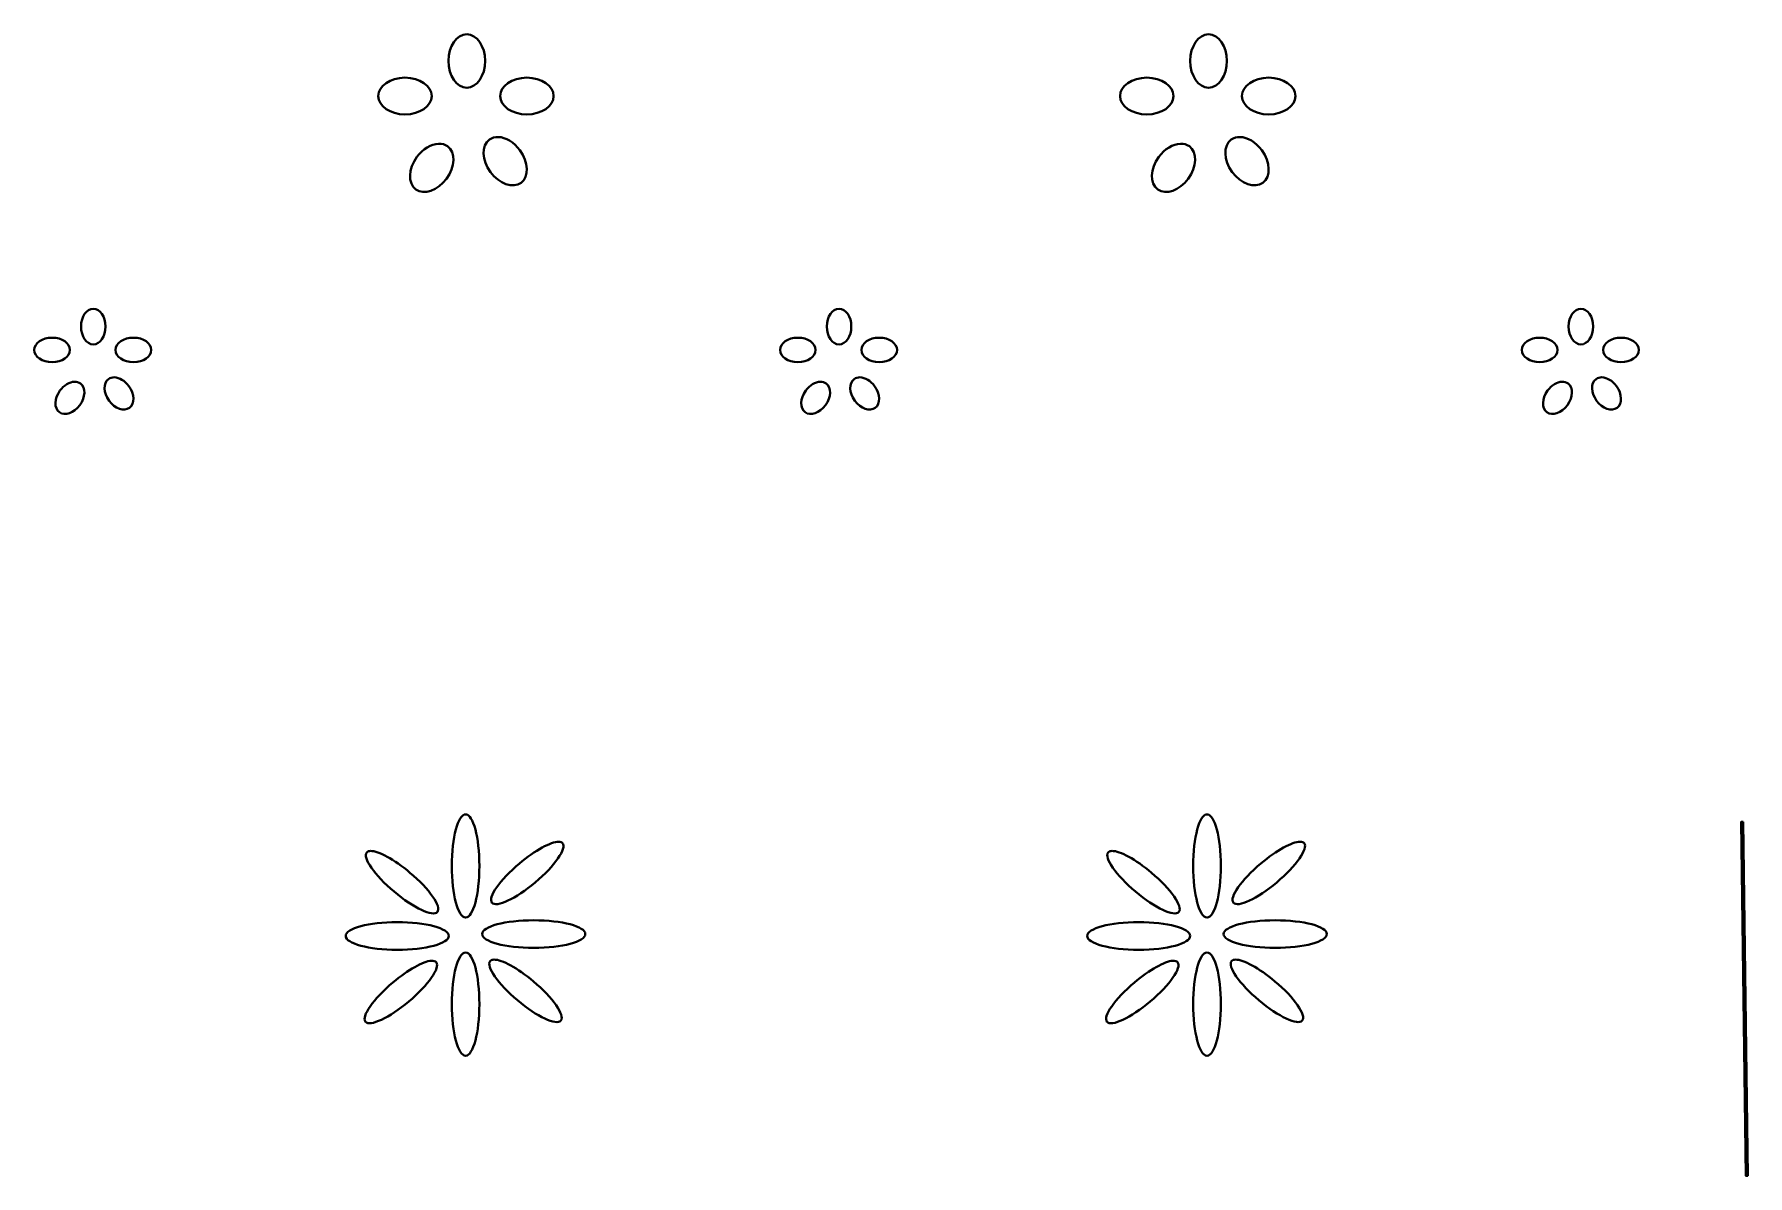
# Model space of a CAD drawing. Header units: centimetres. Extents: x -27.9 to 27.9, y -8.5 to 8.5.
# Drawn here: x 3.58 to 26.56, y -7.87 to 7.44 of the extents above; entities that cross this region are included whole.
import ezdxf

# ---------------------------------------------------------------- set-up
doc = ezdxf.new("R2010")
doc.units = ezdxf.units.CM
doc.header["$MEASUREMENT"] = 0
doc.layers.add('Layer 1', color=7, linetype='Continuous')

msp = doc.modelspace()

# ---------------------------------------------------------------- linework, layer by layer
at = {"layer": 'Layer 1', "color": 232, "lineweight": 40}
for points, knots in [([(9.37828, 7.44252), (9.51427, 7.44252), (9.62467, 7.2823), (9.62467, 7.08451), (9.62467, 7.08451), (9.62467, 6.88671), (9.51426, 6.72567), (9.37828, 6.72567), (9.37828, 6.72567), (9.24229, 6.72567), (9.13189, 6.88671), (9.13189, 7.08451), (9.13189, 7.08451), (9.13189, 7.28231), (9.2423, 7.44252), (9.37828, 7.44252)], [0, 0, 0, 0, 0.2, 0.2, 0.2, 0.2, 0.4, 0.4, 0.4, 0.4, 0.6, 0.6, 0.6, 0.6, 1, 1, 1, 1]), ([(19.32661, 7.44252), (19.4626, 7.44252), (19.573, 7.2823), (19.573, 7.08451), (19.573, 7.08451), (19.573, 6.88671), (19.46259, 6.72567), (19.32661, 6.72567), (19.32661, 6.72567), (19.19062, 6.72567), (19.08022, 6.88671), (19.08022, 7.08451), (19.08022, 7.08451), (19.08022, 7.28231), (19.19063, 7.44252), (19.32661, 7.44252)], [0, 0, 0, 0, 0.2, 0.2, 0.2, 0.2, 0.4, 0.4, 0.4, 0.4, 0.6, 0.6, 0.6, 0.6, 1, 1, 1, 1]), ([(8.5498, 6.86044), (8.7476, 6.86044), (8.90781, 6.75003), (8.90781, 6.61405), (8.90781, 6.61405), (8.90781, 6.47806), (8.74759, 6.36766), (8.5498, 6.36766), (8.5498, 6.36766), (8.352, 6.36766), (8.19179, 6.47807), (8.19179, 6.61405), (8.19179, 6.61405), (8.19179, 6.75004), (8.352, 6.86044), (8.5498, 6.86044)], [0, 0, 0, 0, 0.2, 0.2, 0.2, 0.2, 0.4, 0.4, 0.4, 0.4, 0.6, 0.6, 0.6, 0.6, 1, 1, 1, 1]), ([(10.18443, 6.86044), (10.38223, 6.86044), (10.54327, 6.75003), (10.54327, 6.61405), (10.54327, 6.61405), (10.54327, 6.47806), (10.38224, 6.36766), (10.18443, 6.36766), (10.18443, 6.36766), (9.98664, 6.36766), (9.82642, 6.47807), (9.82642, 6.61405), (9.82642, 6.61405), (9.82642, 6.75004), (9.98664, 6.86044), (10.18443, 6.86044)], [0, 0, 0, 0, 0.2, 0.2, 0.2, 0.2, 0.4, 0.4, 0.4, 0.4, 0.6, 0.6, 0.6, 0.6, 1, 1, 1, 1]), ([(18.49814, 6.86044), (18.69594, 6.86044), (18.85615, 6.75003), (18.85615, 6.61405), (18.85615, 6.61405), (18.85615, 6.47806), (18.69593, 6.36766), (18.49814, 6.36766), (18.49814, 6.36766), (18.30034, 6.36766), (18.14013, 6.47807), (18.14013, 6.61405), (18.14013, 6.61405), (18.14013, 6.75004), (18.30034, 6.86044), (18.49814, 6.86044)], [0, 0, 0, 0, 0.2, 0.2, 0.2, 0.2, 0.4, 0.4, 0.4, 0.4, 0.6, 0.6, 0.6, 0.6, 1, 1, 1, 1]), ([(20.13276, 6.86044), (20.33056, 6.86044), (20.4916, 6.75003), (20.4916, 6.61405), (20.4916, 6.61405), (20.4916, 6.47806), (20.33057, 6.36766), (20.13276, 6.36766), (20.13276, 6.36766), (19.93497, 6.36766), (19.77475, 6.47807), (19.77475, 6.61405), (19.77475, 6.61405), (19.77475, 6.75004), (19.93497, 6.86044), (20.13276, 6.86044)], [0, 0, 0, 0, 0.2, 0.2, 0.2, 0.2, 0.4, 0.4, 0.4, 0.4, 0.6, 0.6, 0.6, 0.6, 1, 1, 1, 1]), ([(9.00042, 5.97408), (9.04489, 5.97564), (9.08607, 5.96452), (9.12031, 5.93935), (9.12031, 5.93935), (9.22988, 5.85882), (9.22342, 5.66465), (9.10625, 5.50527), (9.10625, 5.50527), (8.98911, 5.34589), (8.80574, 5.28169), (8.69615, 5.36223), (8.69615, 5.36223), (8.58658, 5.44276), (8.59226, 5.63693), (8.70938, 5.79631), (8.70938, 5.79631), (8.78992, 5.90588), (8.90261, 5.97064), (9.00042, 5.97408)], [0, 0, 0, 0, 0.16666667, 0.16666667, 0.16666667, 0.16666667, 0.33333333, 0.33333333, 0.33333333, 0.33333333, 0.5, 0.5, 0.5, 0.5, 0.66666667, 0.66666667, 0.66666667, 0.66666667, 1, 1, 1, 1]), ([(9.80161, 6.06421), (9.89943, 6.06078), (10.01131, 5.99602), (10.09182, 5.88644), (10.09182, 5.88644), (10.20896, 5.72706), (10.21545, 5.53207), (10.10588, 5.45153), (10.10588, 5.45153), (9.99631, 5.371), (9.81211, 5.43519), (9.69495, 5.59457), (9.69495, 5.59457), (9.57781, 5.75395), (9.57215, 5.94894), (9.68172, 6.02948), (9.68172, 6.02948), (9.71597, 6.05465), (9.75714, 6.06577), (9.80161, 6.06421)], [0, 0, 0, 0, 0.16666667, 0.16666667, 0.16666667, 0.16666667, 0.33333333, 0.33333333, 0.33333333, 0.33333333, 0.5, 0.5, 0.5, 0.5, 0.66666667, 0.66666667, 0.66666667, 0.66666667, 1, 1, 1, 1]), ([(18.94875, 5.97408), (18.99322, 5.97564), (19.0344, 5.96452), (19.06864, 5.93935), (19.06864, 5.93935), (19.17821, 5.85882), (19.17175, 5.66465), (19.05458, 5.50527), (19.05458, 5.50527), (18.93744, 5.34589), (18.75407, 5.28169), (18.64448, 5.36223), (18.64448, 5.36223), (18.53491, 5.44276), (18.54059, 5.63693), (18.65771, 5.79631), (18.65771, 5.79631), (18.73825, 5.90588), (18.85094, 5.97064), (18.94875, 5.97408)], [0, 0, 0, 0, 0.16666667, 0.16666667, 0.16666667, 0.16666667, 0.33333333, 0.33333333, 0.33333333, 0.33333333, 0.5, 0.5, 0.5, 0.5, 0.66666667, 0.66666667, 0.66666667, 0.66666667, 1, 1, 1, 1]), ([(19.74995, 6.06421), (19.84777, 6.06078), (19.95965, 5.99602), (20.04016, 5.88644), (20.04016, 5.88644), (20.1573, 5.72706), (20.16379, 5.53207), (20.05422, 5.45153), (20.05422, 5.45153), (19.94465, 5.371), (19.76045, 5.43519), (19.64329, 5.59457), (19.64329, 5.59457), (19.52615, 5.75395), (19.52049, 5.94894), (19.63006, 6.02948), (19.63006, 6.02948), (19.66431, 6.05465), (19.70548, 6.06577), (19.74995, 6.06421)], [0, 0, 0, 0, 0.16666667, 0.16666667, 0.16666667, 0.16666667, 0.33333333, 0.33333333, 0.33333333, 0.33333333, 0.5, 0.5, 0.5, 0.5, 0.66666667, 0.66666667, 0.66666667, 0.66666667, 1, 1, 1, 1]), ([(4.37021, 3.76068), (4.46099, 3.76068), (4.53392, 3.65377), (4.53392, 3.52173), (4.53392, 3.52173), (4.53392, 3.38968), (4.46099, 3.28195), (4.37021, 3.28195), (4.37021, 3.28195), (4.27943, 3.28195), (4.20567, 3.38968), (4.20567, 3.52173), (4.20567, 3.52173), (4.20567, 3.65378), (4.27944, 3.76068), (4.37021, 3.76068)], [0, 0, 0, 0, 0.2, 0.2, 0.2, 0.2, 0.4, 0.4, 0.4, 0.4, 0.6, 0.6, 0.6, 0.6, 1, 1, 1, 1]), ([(14.37146, 3.76068), (14.46224, 3.76068), (14.53517, 3.65377), (14.53517, 3.52173), (14.53517, 3.52173), (14.53517, 3.38968), (14.46224, 3.28195), (14.37146, 3.28195), (14.37146, 3.28195), (14.28068, 3.28195), (14.20692, 3.38968), (14.20692, 3.52173), (14.20692, 3.52173), (14.20692, 3.65378), (14.28069, 3.76068), (14.37146, 3.76068)], [0, 0, 0, 0, 0.2, 0.2, 0.2, 0.2, 0.4, 0.4, 0.4, 0.4, 0.6, 0.6, 0.6, 0.6, 1, 1, 1, 1]), ([(24.31979, 3.76068), (24.41057, 3.76068), (24.4835, 3.65377), (24.4835, 3.52173), (24.4835, 3.52173), (24.4835, 3.38968), (24.41057, 3.28195), (24.31979, 3.28195), (24.31979, 3.28195), (24.22901, 3.28195), (24.15525, 3.38968), (24.15525, 3.52173), (24.15525, 3.52173), (24.15525, 3.65378), (24.22902, 3.76068), (24.31979, 3.76068)], [0, 0, 0, 0, 0.2, 0.2, 0.2, 0.2, 0.4, 0.4, 0.4, 0.4, 0.6, 0.6, 0.6, 0.6, 1, 1, 1, 1]), ([(3.81707, 3.37207), (3.94912, 3.37207), (4.05602, 3.29831), (4.05602, 3.20753), (4.05602, 3.20753), (4.05602, 3.11675), (3.94912, 3.04299), (3.81707, 3.04299), (3.81707, 3.04299), (3.68502, 3.04299), (3.57812, 3.11675), (3.57812, 3.20753), (3.57812, 3.20753), (3.57812, 3.29831), (3.68502, 3.37207), (3.81707, 3.37207)], [0, 0, 0, 0, 0.2, 0.2, 0.2, 0.2, 0.4, 0.4, 0.4, 0.4, 0.6, 0.6, 0.6, 0.6, 1, 1, 1, 1]), ([(4.90765, 3.37207), (5.03969, 3.37207), (5.14743, 3.29831), (5.14743, 3.20753), (5.14743, 3.20753), (5.14743, 3.11675), (5.03968, 3.04299), (4.90765, 3.04299), (4.90765, 3.04299), (4.7756, 3.04299), (4.6687, 3.11675), (4.6687, 3.20753), (4.6687, 3.20753), (4.6687, 3.29831), (4.77559, 3.37207), (4.90765, 3.37207)], [0, 0, 0, 0, 0.2, 0.2, 0.2, 0.2, 0.4, 0.4, 0.4, 0.4, 0.6, 0.6, 0.6, 0.6, 1, 1, 1, 1]), ([(13.81832, 3.37207), (13.95037, 3.37207), (14.05727, 3.29831), (14.05727, 3.20753), (14.05727, 3.20753), (14.05727, 3.11675), (13.95037, 3.04299), (13.81832, 3.04299), (13.81832, 3.04299), (13.68627, 3.04299), (13.57937, 3.11675), (13.57937, 3.20753), (13.57937, 3.20753), (13.57937, 3.29831), (13.68627, 3.37207), (13.81832, 3.37207)], [0, 0, 0, 0, 0.2, 0.2, 0.2, 0.2, 0.4, 0.4, 0.4, 0.4, 0.6, 0.6, 0.6, 0.6, 1, 1, 1, 1]), ([(14.9089, 3.37207), (15.04094, 3.37207), (15.14868, 3.29831), (15.14868, 3.20753), (15.14868, 3.20753), (15.14868, 3.11675), (15.04093, 3.04299), (14.9089, 3.04299), (14.9089, 3.04299), (14.77685, 3.04299), (14.66995, 3.11675), (14.66995, 3.20753), (14.66995, 3.20753), (14.66995, 3.29831), (14.77684, 3.37207), (14.9089, 3.37207)], [0, 0, 0, 0, 0.2, 0.2, 0.2, 0.2, 0.4, 0.4, 0.4, 0.4, 0.6, 0.6, 0.6, 0.6, 1, 1, 1, 1]), ([(23.76665, 3.37207), (23.8987, 3.37207), (24.0056, 3.29831), (24.0056, 3.20753), (24.0056, 3.20753), (24.0056, 3.11675), (23.8987, 3.04299), (23.76665, 3.04299), (23.76665, 3.04299), (23.6346, 3.04299), (23.5277, 3.11675), (23.5277, 3.20753), (23.5277, 3.20753), (23.5277, 3.29831), (23.6346, 3.37207), (23.76665, 3.37207)], [0, 0, 0, 0, 0.2, 0.2, 0.2, 0.2, 0.4, 0.4, 0.4, 0.4, 0.6, 0.6, 0.6, 0.6, 1, 1, 1, 1]), ([(24.85723, 3.37207), (24.98927, 3.37207), (25.09701, 3.29831), (25.09701, 3.20753), (25.09701, 3.20753), (25.09701, 3.11675), (24.98928, 3.04299), (24.85723, 3.04299), (24.85723, 3.04299), (24.72518, 3.04299), (24.61828, 3.11675), (24.61828, 3.20753), (24.61828, 3.20753), (24.61828, 3.29831), (24.72517, 3.37207), (24.85723, 3.37207)], [0, 0, 0, 0, 0.2, 0.2, 0.2, 0.2, 0.4, 0.4, 0.4, 0.4, 0.6, 0.6, 0.6, 0.6, 1, 1, 1, 1]), ([(4.11721, 2.78089), (4.14689, 2.78193), (4.17455, 2.77371), (4.19741, 2.75691), (4.19741, 2.75691), (4.27056, 2.70315), (4.26654, 2.57392), (4.18831, 2.46752), (4.18831, 2.46752), (4.11011, 2.36112), (3.98778, 2.31867), (3.91463, 2.37244), (3.91463, 2.37244), (3.84148, 2.4262), (3.8447, 2.55543), (3.9229, 2.66183), (3.9229, 2.66183), (3.97667, 2.73498), (4.0519, 2.7786), (4.1172, 2.78089), (4.1172, 2.78089), (4.1172, 2.78089), (4.11721, 2.78089), (4.11721, 2.78089)], [0, 0, 0, 0, 0.14285714, 0.14285714, 0.14285714, 0.14285714, 0.28571429, 0.28571429, 0.28571429, 0.28571429, 0.42857143, 0.42857143, 0.42857143, 0.42857143, 0.57142857, 0.57142857, 0.57142857, 0.57142857, 0.71428571, 0.71428571, 0.71428571, 0.71428571, 1, 1, 1, 1]), ([(4.65216, 2.84042), (4.71747, 2.83813), (4.79271, 2.79533), (4.84646, 2.72218), (4.84646, 2.72218), (4.92466, 2.61578), (4.92871, 2.48573), (4.85556, 2.43197), (4.85556, 2.43197), (4.78241, 2.37821), (4.65926, 2.42066), (4.58105, 2.52705), (4.58105, 2.52705), (4.50285, 2.63345), (4.49963, 2.7635), (4.57278, 2.81726), (4.57278, 2.81726), (4.59564, 2.83406), (4.62247, 2.84145), (4.65216, 2.84041), (4.65216, 2.84041), (4.65216, 2.84041), (4.65216, 2.84042), (4.65216, 2.84042)], [0, 0, 0, 0, 0.14285714, 0.14285714, 0.14285714, 0.14285714, 0.28571429, 0.28571429, 0.28571429, 0.28571429, 0.42857143, 0.42857143, 0.42857143, 0.42857143, 0.57142857, 0.57142857, 0.57142857, 0.57142857, 0.71428571, 0.71428571, 0.71428571, 0.71428571, 1, 1, 1, 1]), ([(14.11846, 2.78089), (14.14814, 2.78193), (14.1758, 2.77371), (14.19866, 2.75691), (14.19866, 2.75691), (14.27181, 2.70315), (14.26779, 2.57392), (14.18956, 2.46752), (14.18956, 2.46752), (14.11136, 2.36112), (13.98903, 2.31867), (13.91588, 2.37244), (13.91588, 2.37244), (13.84273, 2.4262), (13.84595, 2.55543), (13.92415, 2.66183), (13.92415, 2.66183), (13.97792, 2.73498), (14.05315, 2.7786), (14.11845, 2.78089), (14.11845, 2.78089), (14.11845, 2.78089), (14.11846, 2.78089), (14.11846, 2.78089)], [0, 0, 0, 0, 0.14285714, 0.14285714, 0.14285714, 0.14285714, 0.28571429, 0.28571429, 0.28571429, 0.28571429, 0.42857143, 0.42857143, 0.42857143, 0.42857143, 0.57142857, 0.57142857, 0.57142857, 0.57142857, 0.71428571, 0.71428571, 0.71428571, 0.71428571, 1, 1, 1, 1]), ([(14.65341, 2.84042), (14.71872, 2.83813), (14.79396, 2.79533), (14.84771, 2.72218), (14.84771, 2.72218), (14.92591, 2.61578), (14.92996, 2.48573), (14.85681, 2.43197), (14.85681, 2.43197), (14.78366, 2.37821), (14.66051, 2.42066), (14.5823, 2.52705), (14.5823, 2.52705), (14.5041, 2.63345), (14.50088, 2.7635), (14.57403, 2.81726), (14.57403, 2.81726), (14.59689, 2.83406), (14.62372, 2.84145), (14.65341, 2.84041), (14.65341, 2.84041), (14.65341, 2.84041), (14.65341, 2.84042), (14.65341, 2.84042)], [0, 0, 0, 0, 0.14285714, 0.14285714, 0.14285714, 0.14285714, 0.28571429, 0.28571429, 0.28571429, 0.28571429, 0.42857143, 0.42857143, 0.42857143, 0.42857143, 0.57142857, 0.57142857, 0.57142857, 0.57142857, 0.71428571, 0.71428571, 0.71428571, 0.71428571, 1, 1, 1, 1]), ([(24.06679, 2.78089), (24.09647, 2.78193), (24.12413, 2.77371), (24.14699, 2.75691), (24.14699, 2.75691), (24.22014, 2.70315), (24.21612, 2.57392), (24.13789, 2.46752), (24.13789, 2.46752), (24.05969, 2.36112), (23.93736, 2.31867), (23.86421, 2.37244), (23.86421, 2.37244), (23.79106, 2.4262), (23.79428, 2.55543), (23.87248, 2.66183), (23.87248, 2.66183), (23.92625, 2.73498), (24.00148, 2.7786), (24.06678, 2.78089), (24.06678, 2.78089), (24.06678, 2.78089), (24.06679, 2.78089), (24.06679, 2.78089)], [0, 0, 0, 0, 0.14285714, 0.14285714, 0.14285714, 0.14285714, 0.28571429, 0.28571429, 0.28571429, 0.28571429, 0.42857143, 0.42857143, 0.42857143, 0.42857143, 0.57142857, 0.57142857, 0.57142857, 0.57142857, 0.71428571, 0.71428571, 0.71428571, 0.71428571, 1, 1, 1, 1]), ([(24.60174, 2.84042), (24.66705, 2.83813), (24.74229, 2.79533), (24.79604, 2.72218), (24.79604, 2.72218), (24.87424, 2.61578), (24.87829, 2.48573), (24.80514, 2.43197), (24.80514, 2.43197), (24.73199, 2.37821), (24.60884, 2.42066), (24.53063, 2.52705), (24.53063, 2.52705), (24.45243, 2.63345), (24.44921, 2.7635), (24.52236, 2.81726), (24.52236, 2.81726), (24.54522, 2.83406), (24.57205, 2.84145), (24.60174, 2.84041), (24.60174, 2.84041), (24.60174, 2.84041), (24.60174, 2.84042), (24.60174, 2.84042)], [0, 0, 0, 0, 0.14285714, 0.14285714, 0.14285714, 0.14285714, 0.28571429, 0.28571429, 0.28571429, 0.28571429, 0.42857143, 0.42857143, 0.42857143, 0.42857143, 0.57142857, 0.57142857, 0.57142857, 0.57142857, 0.71428571, 0.71428571, 0.71428571, 0.71428571, 1, 1, 1, 1]), ([(9.36257, -3.02258), (9.46487, -3.02258), (9.54778, -3.33272), (9.54778, -3.71463), (9.54778, -3.71463), (9.54778, -4.09654), (9.46487, -4.40668), (9.36257, -4.40668), (9.36257, -4.40668), (9.26027, -4.40668), (9.17736, -4.09654), (9.17736, -3.71463), (9.17736, -3.71463), (9.17736, -3.33272), (9.26027, -3.02258), (9.36257, -3.02258)], [0, 0, 0, 0, 0.2, 0.2, 0.2, 0.2, 0.4, 0.4, 0.4, 0.4, 0.6, 0.6, 0.6, 0.6, 1, 1, 1, 1]), ([(19.30594, -3.02258), (19.40824, -3.02258), (19.49115, -3.33272), (19.49115, -3.71463), (19.49115, -3.71463), (19.49115, -4.09654), (19.40824, -4.40668), (19.30594, -4.40668), (19.30594, -4.40668), (19.20365, -4.40668), (19.12073, -4.09654), (19.12073, -3.71463), (19.12073, -3.71463), (19.12073, -3.33272), (19.20364, -3.02258), (19.30594, -3.02258)], [0, 0, 0, 0, 0.2, 0.2, 0.2, 0.2, 0.4, 0.4, 0.4, 0.4, 0.6, 0.6, 0.6, 0.6, 1, 1, 1, 1]), ([(26.49434, -3.12345), (26.49434, -3.12345), (26.55718, -7.87024), (26.55718, -7.87024), (26.55718, -7.87024), (26.55718, -7.87024), (26.53072, -7.87024), (26.53072, -7.87024), (26.53072, -7.87024), (26.53072, -7.87024), (26.46788, -3.12428), (26.46788, -3.12428), (26.46788, -3.12428), (26.46788, -3.12428), (26.49434, -3.12345), (26.49434, -3.12345)], [0, 0, 0, 0, 0.2, 0.2, 0.2, 0.2, 0.4, 0.4, 0.4, 0.4, 0.6, 0.6, 0.6, 0.6, 1, 1, 1, 1]), ([(10.61107, -3.38969), (10.63496, -3.38995), (10.65293, -3.39557), (10.66399, -3.40871), (10.66399, -3.40871), (10.72299, -3.47878), (10.55847, -3.71431), (10.29688, -3.93457), (10.29688, -3.93457), (10.03529, -4.15483), (9.77545, -4.27749), (9.71645, -4.20742), (9.71645, -4.20742), (9.65745, -4.13735), (9.82197, -3.90182), (10.08356, -3.68156), (10.08356, -3.68156), (10.2961, -3.5026), (10.50754, -3.38857), (10.61107, -3.38969)], [0, 0, 0, 0, 0.16666667, 0.16666667, 0.16666667, 0.16666667, 0.33333333, 0.33333333, 0.33333333, 0.33333333, 0.5, 0.5, 0.5, 0.5, 0.66666667, 0.66666667, 0.66666667, 0.66666667, 1, 1, 1, 1]), ([(20.55445, -3.38969), (20.57834, -3.38995), (20.59713, -3.39557), (20.60819, -3.40871), (20.60819, -3.40871), (20.66719, -3.47878), (20.50267, -3.71431), (20.24108, -3.93457), (20.24108, -3.93457), (19.97949, -4.15483), (19.71882, -4.27749), (19.65982, -4.20742), (19.65982, -4.20742), (19.60083, -4.13735), (19.76534, -3.90182), (20.02693, -3.68156), (20.02693, -3.68156), (20.23948, -3.5026), (20.45092, -3.38857), (20.55445, -3.38969)], [0, 0, 0, 0, 0.16666667, 0.16666667, 0.16666667, 0.16666667, 0.33333333, 0.33333333, 0.33333333, 0.33333333, 0.5, 0.5, 0.5, 0.5, 0.66666667, 0.66666667, 0.66666667, 0.66666667, 1, 1, 1, 1]), ([(8.08926, -3.51288), (8.19279, -3.51176), (8.40423, -3.62579), (8.61677, -3.80475), (8.61677, -3.80475), (8.87836, -4.02501), (9.04288, -4.26054), (8.98388, -4.33061), (8.98388, -4.33061), (8.92489, -4.40068), (8.66504, -4.27884), (8.40345, -4.05859), (8.40345, -4.05859), (8.14186, -3.83833), (7.97734, -3.6028), (8.03634, -3.53273), (8.03634, -3.53273), (8.0474, -3.51959), (8.06536, -3.51314), (8.08926, -3.51289), (8.08926, -3.51289), (8.08926, -3.51289), (8.08926, -3.51288), (8.08926, -3.51288)], [0, 0, 0, 0, 0.14285714, 0.14285714, 0.14285714, 0.14285714, 0.28571429, 0.28571429, 0.28571429, 0.28571429, 0.42857143, 0.42857143, 0.42857143, 0.42857143, 0.57142857, 0.57142857, 0.57142857, 0.57142857, 0.71428571, 0.71428571, 0.71428571, 0.71428571, 1, 1, 1, 1]), ([(18.03263, -3.51288), (18.13616, -3.51176), (18.3476, -3.62579), (18.56015, -3.80475), (18.56015, -3.80475), (18.82174, -4.02501), (18.98625, -4.26054), (18.92726, -4.33061), (18.92726, -4.33061), (18.86826, -4.40068), (18.60842, -4.27884), (18.34683, -4.05859), (18.34683, -4.05859), (18.08524, -3.83833), (17.92073, -3.6028), (17.97972, -3.53273), (17.97972, -3.53273), (17.99078, -3.51959), (18.00875, -3.51314), (18.03264, -3.51289), (18.03264, -3.51289), (18.03264, -3.51289), (18.03263, -3.51288), (18.03263, -3.51288)], [0, 0, 0, 0, 0.14285714, 0.14285714, 0.14285714, 0.14285714, 0.28571429, 0.28571429, 0.28571429, 0.28571429, 0.42857143, 0.42857143, 0.42857143, 0.42857143, 0.57142857, 0.57142857, 0.57142857, 0.57142857, 0.71428571, 0.71428571, 0.71428571, 0.71428571, 1, 1, 1, 1]), ([(8.44562, -4.46786), (8.82753, -4.46786), (9.13767, -4.55077), (9.13767, -4.65307), (9.13767, -4.65307), (9.13767, -4.75537), (8.82753, -4.83911), (8.44562, -4.83911), (8.44562, -4.83911), (8.0637, -4.83911), (7.7544, -4.75537), (7.7544, -4.65307), (7.7544, -4.65307), (7.7544, -4.55077), (8.06371, -4.46786), (8.44562, -4.46786)], [0, 0, 0, 0, 0.2, 0.2, 0.2, 0.2, 0.4, 0.4, 0.4, 0.4, 0.6, 0.6, 0.6, 0.6, 1, 1, 1, 1]), ([(10.27621, -4.44306), (10.65812, -4.44306), (10.96826, -4.52597), (10.96826, -4.62827), (10.96826, -4.62827), (10.96826, -4.73057), (10.65812, -4.81348), (10.27621, -4.81348), (10.27621, -4.81348), (9.8943, -4.81348), (9.58499, -4.73057), (9.58499, -4.62827), (9.58499, -4.62827), (9.58499, -4.52597), (9.8943, -4.44306), (10.27621, -4.44306)], [0, 0, 0, 0, 0.2, 0.2, 0.2, 0.2, 0.4, 0.4, 0.4, 0.4, 0.6, 0.6, 0.6, 0.6, 1, 1, 1, 1]), ([(18.38899, -4.46786), (18.7709, -4.46786), (19.08104, -4.55077), (19.08104, -4.65307), (19.08104, -4.65307), (19.08104, -4.75537), (18.7709, -4.83911), (18.38899, -4.83911), (18.38899, -4.83911), (18.00707, -4.83911), (17.69777, -4.75537), (17.69777, -4.65307), (17.69777, -4.65307), (17.69777, -4.55077), (18.00708, -4.46786), (18.38899, -4.46786)], [0, 0, 0, 0, 0.2, 0.2, 0.2, 0.2, 0.4, 0.4, 0.4, 0.4, 0.6, 0.6, 0.6, 0.6, 1, 1, 1, 1]), ([(20.22041, -4.44306), (20.60232, -4.44306), (20.91246, -4.52597), (20.91246, -4.62827), (20.91246, -4.62827), (20.91246, -4.73057), (20.60232, -4.81348), (20.22041, -4.81348), (20.22041, -4.81348), (19.83849, -4.81348), (19.52836, -4.73057), (19.52836, -4.62827), (19.52836, -4.62827), (19.52836, -4.52597), (19.8385, -4.44306), (20.22041, -4.44306)], [0, 0, 0, 0, 0.2, 0.2, 0.2, 0.2, 0.4, 0.4, 0.4, 0.4, 0.6, 0.6, 0.6, 0.6, 1, 1, 1, 1]), ([(8.90286, -4.98628), (8.93292, -4.98422), (8.95527, -4.9908), (8.96818, -5.00612), (8.96818, -5.00612), (9.02718, -5.07619), (8.86266, -5.31172), (8.60107, -5.53198), (8.60107, -5.53198), (8.33948, -5.75224), (8.07881, -5.8749), (8.01981, -5.80483), (8.01981, -5.80483), (7.96081, -5.73476), (8.12533, -5.4984), (8.38692, -5.27814), (8.38692, -5.27814), (8.59128, -5.10606), (8.79547, -4.99364), (8.90286, -4.98627), (8.90286, -4.98627), (8.90286, -4.98627), (8.90286, -4.98628), (8.90286, -4.98628)], [0, 0, 0, 0, 0.14285714, 0.14285714, 0.14285714, 0.14285714, 0.28571429, 0.28571429, 0.28571429, 0.28571429, 0.42857143, 0.42857143, 0.42857143, 0.42857143, 0.57142857, 0.57142857, 0.57142857, 0.57142857, 0.71428571, 0.71428571, 0.71428571, 0.71428571, 1, 1, 1, 1]), ([(9.36257, -4.87549), (9.46487, -4.87549), (9.54778, -5.18563), (9.54778, -5.56754), (9.54778, -5.56754), (9.54778, -5.94945), (9.46487, -6.25959), (9.36257, -6.25959), (9.36257, -6.25959), (9.26027, -6.25959), (9.17736, -5.94945), (9.17736, -5.56754), (9.17736, -5.56754), (9.17736, -5.18563), (9.26027, -4.87549), (9.36257, -4.87549)], [0, 0, 0, 0, 0.2, 0.2, 0.2, 0.2, 0.4, 0.4, 0.4, 0.4, 0.6, 0.6, 0.6, 0.6, 1, 1, 1, 1]), ([(9.74456, -4.97057), (9.84809, -4.96945), (10.05953, -5.08348), (10.27208, -5.26244), (10.27208, -5.26244), (10.53367, -5.4827), (10.69818, -5.71823), (10.63919, -5.7883), (10.63919, -5.7883), (10.58019, -5.85837), (10.32035, -5.73736), (10.05876, -5.5171), (10.05876, -5.5171), (9.79717, -5.29684), (9.63265, -5.06048), (9.69165, -4.99041), (9.69165, -4.99041), (9.70271, -4.97727), (9.72068, -4.97082), (9.74457, -4.97057), (9.74457, -4.97057), (9.74457, -4.97057), (9.74456, -4.97057), (9.74456, -4.97057)], [0, 0, 0, 0, 0.14285714, 0.14285714, 0.14285714, 0.14285714, 0.28571429, 0.28571429, 0.28571429, 0.28571429, 0.42857143, 0.42857143, 0.42857143, 0.42857143, 0.57142857, 0.57142857, 0.57142857, 0.57142857, 0.71428571, 0.71428571, 0.71428571, 0.71428571, 1, 1, 1, 1]), ([(18.84623, -4.98628), (18.87631, -4.98422), (18.89864, -4.9908), (18.91155, -5.00612), (18.91155, -5.00612), (18.97055, -5.07619), (18.80686, -5.31172), (18.54527, -5.53198), (18.54527, -5.53198), (18.28368, -5.75224), (18.02301, -5.8749), (17.96401, -5.80483), (17.96401, -5.80483), (17.90501, -5.73476), (18.06953, -5.4984), (18.33112, -5.27814), (18.33112, -5.27814), (18.53549, -5.10606), (18.73884, -4.99364), (18.84623, -4.98627), (18.84623, -4.98627), (18.84623, -4.98627), (18.84623, -4.98628), (18.84623, -4.98628)], [0, 0, 0, 0, 0.14285714, 0.14285714, 0.14285714, 0.14285714, 0.28571429, 0.28571429, 0.28571429, 0.28571429, 0.42857143, 0.42857143, 0.42857143, 0.42857143, 0.57142857, 0.57142857, 0.57142857, 0.57142857, 0.71428571, 0.71428571, 0.71428571, 0.71428571, 1, 1, 1, 1]), ([(19.30594, -4.87549), (19.40824, -4.87549), (19.49115, -5.18563), (19.49115, -5.56754), (19.49115, -5.56754), (19.49115, -5.94945), (19.40824, -6.25959), (19.30594, -6.25959), (19.30594, -6.25959), (19.20365, -6.25959), (19.12073, -5.94945), (19.12073, -5.56754), (19.12073, -5.56754), (19.12073, -5.18563), (19.20364, -4.87549), (19.30594, -4.87549)], [0, 0, 0, 0, 0.2, 0.2, 0.2, 0.2, 0.4, 0.4, 0.4, 0.4, 0.6, 0.6, 0.6, 0.6, 1, 1, 1, 1]), ([(19.68876, -4.97057), (19.79229, -4.96945), (20.00373, -5.08348), (20.21627, -5.26244), (20.21627, -5.26244), (20.47786, -5.4827), (20.64155, -5.71823), (20.58255, -5.7883), (20.58255, -5.7883), (20.52355, -5.85837), (20.26371, -5.73736), (20.00212, -5.5171), (20.00212, -5.5171), (19.74053, -5.29684), (19.57601, -5.06048), (19.63501, -4.99041), (19.63501, -4.99041), (19.64607, -4.97727), (19.66486, -4.97082), (19.68875, -4.97057), (19.68875, -4.97057), (19.68875, -4.97057), (19.68876, -4.97057), (19.68876, -4.97057)], [0, 0, 0, 0, 0.14285714, 0.14285714, 0.14285714, 0.14285714, 0.28571429, 0.28571429, 0.28571429, 0.28571429, 0.42857143, 0.42857143, 0.42857143, 0.42857143, 0.57142857, 0.57142857, 0.57142857, 0.57142857, 0.71428571, 0.71428571, 0.71428571, 0.71428571, 1, 1, 1, 1])]:
    msp.add_open_spline(points, degree=3, knots=knots, dxfattribs=at)

doc.saveas('drawing.dxf')
